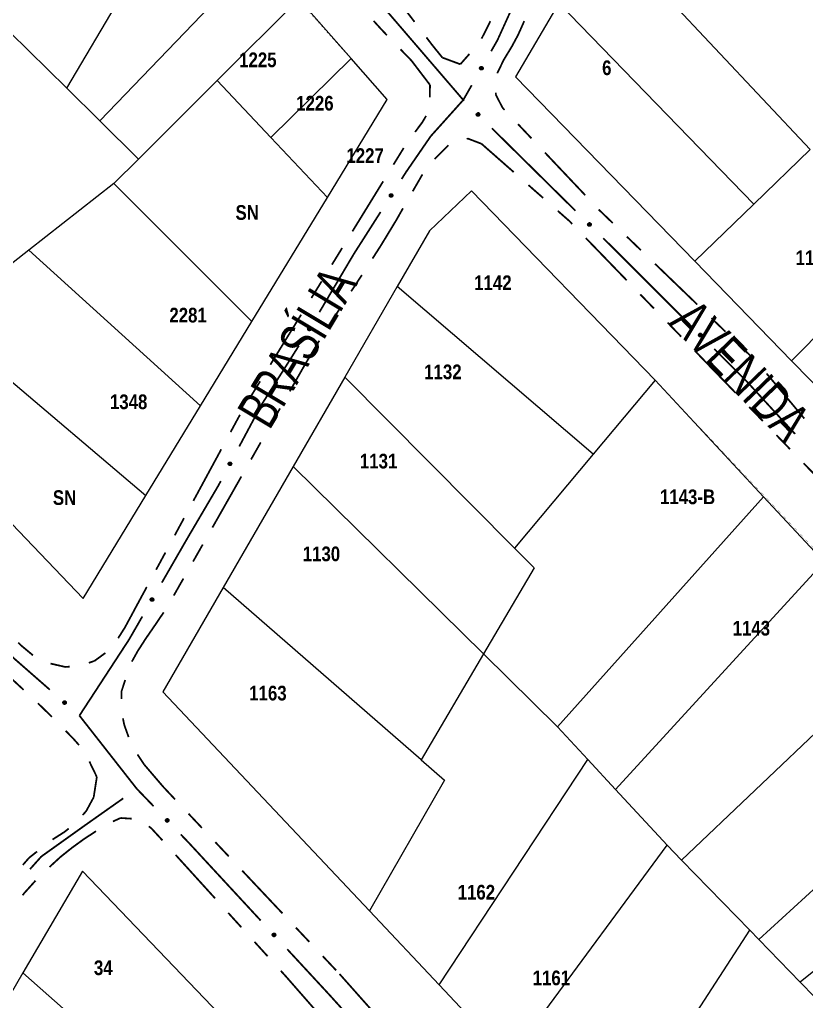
# Model space of a CAD drawing. Extents: x 201549 to 203722, y 4857623 to 4859778.
# Drawn here: x 202546.8 to 202627.1, y 4859355.8 to 4859456.1 of the extents above; entities that cross this region are included whole.
import ezdxf
from ezdxf.enums import TextEntityAlignment as Align

# ---------------------------------------------------------------- set-up
doc = ezdxf.new("R2010")
doc.units = 0
doc.header["$LTSCALE"] = 1.5
doc.header["$MEASUREMENT"] = 0
for name, color, linetype in [('CD-MALHA-LOTES', 40, 'CONTINUOUS'), ('RU-QUADRAS', 6, 'CONTINUOUS'), ('SV-EIXO-RUA-N-PAV', 6, 'CONTINUOUS'), ('SV-RUA-NAO-PAV-S-GUIA-C-GUIA', 7, 'CONTINUOUS'), ('SV-TXT-RUA-N-PAV-S-GUIA-C-GUIA', 7, 'CONTINUOUS'), ('Th_NmrPort', 1, 'CONTINUOUS')]:
    doc.layers.add(name, color=color, linetype=linetype)
doc.styles.add('ARIAL', font='ARIAL.TTF')
doc.styles.get("Standard").update_dxf_attribs({"font": 'swisscbo.ttf'})

msp = doc.modelspace()

# ---------------------------------------------------------------- linework, layer by layer
at = {"layer": 'CD-MALHA-LOTES', "linetype": 'Continuous'}
for p, q in [((202551.57, 4859449.07), (202564.22, 4859470.5)), ((202627.54, 4859442.81), (202606.31, 4859465.39)), ((202554.95, 4859445.74), (202571.29, 4859462.76)), ((202566.93, 4859449.85), (202575.29, 4859458.2)), ((202580.62, 4859452.13), (202575.29, 4859458.2)), ((202601.83, 4859457.76), (202597.42, 4859450.25)), ((202601.83, 4859457.76), (202621.77, 4859437.23)), ((202545.74, 4859454.82), (202551.57, 4859449.07)), ((202572.41, 4859444.05), (202580.62, 4859452.13)), ((202584.31, 4859447.92), (202580.62, 4859452.13)), ((202558.91, 4859441.84), (202566.93, 4859449.85)), ((202566.93, 4859449.85), (202572.41, 4859444.05)), ((202597.42, 4859450.25), (202615.73, 4859431.4)), ((202551.57, 4859449.07), (202554.95, 4859445.74)), ((202578.21, 4859437.91), (202584.31, 4859447.92)), ((202554.95, 4859445.74), (202558.91, 4859441.84)), ((202572.41, 4859444.05), (202578.21, 4859437.91)), ((202621.77, 4859437.23), (202627.54, 4859442.81)), ((202647.58, 4859443.6), (202625.63, 4859421.21)), ((202558.91, 4859441.84), (202556.37, 4859439.35)), ((202556.37, 4859439.35), (202547.69, 4859432.53)), ((202556.37, 4859439.35), (202570.49, 4859425.23)), ((202570.49, 4859425.23), (202578.21, 4859437.91)), ((202592.91, 4859438.6), (202588.62, 4859434.5)), ((202611.7, 4859419.25), (202592.91, 4859438.6)), ((202615.73, 4859431.4), (202621.77, 4859437.23)), ((202588.62, 4859434.5), (202585.33, 4859428.81)), ((202547.69, 4859432.53), (202538.56, 4859425.34)), ((202547.69, 4859432.53), (202565.23, 4859416.6)), ((202615.73, 4859431.4), (202625.63, 4859421.21)), ((202585.33, 4859428.81), (202579.98, 4859419.56)), ((202605.35, 4859411.66), (202585.33, 4859428.81)), ((202538.56, 4859425.34), (202559.65, 4859407.45)), ((202565.23, 4859416.6), (202570.49, 4859425.23)), ((202625.63, 4859421.21), (202634.43, 4859412.16)), ((202531.42, 4859419.72), (202553.24, 4859396.93)), ((202579.98, 4859419.56), (202574.7, 4859410.43)), ((202597.32, 4859402.07), (202579.98, 4859419.56)), ((202611.7, 4859419.25), (202605.35, 4859411.66)), ((202622.76, 4859407.33), (202611.7, 4859419.25)), ((202559.65, 4859407.45), (202565.23, 4859416.6)), ((202605.35, 4859411.66), (202597.32, 4859402.07)), ((202574.7, 4859410.43), (202567.55, 4859398.06)), ((202594.14, 4859391.26), (202574.7, 4859410.43)), ((202553.24, 4859396.93), (202559.65, 4859407.45)), ((202601.7, 4859383.81), (202622.76, 4859407.33)), ((202628.95, 4859400.67), (202622.76, 4859407.33)), ((202597.32, 4859402.07), (202599.31, 4859400.06)), ((202607.64, 4859377.41), (202628.95, 4859400.67)), ((202599.31, 4859400.06), (202594.14, 4859391.26)), ((202567.55, 4859398.06), (202561.38, 4859387.4)), ((202587.79, 4859380.45), (202567.55, 4859398.06)), ((202637.13, 4859391.85), (202614.39, 4859370.19)), ((202594.14, 4859391.26), (202587.79, 4859380.45)), ((202594.14, 4859391.26), (202601.7, 4859383.81)), ((202561.38, 4859387.4), (202582.5, 4859365)), ((202601.7, 4859383.81), (202604.81, 4859380.46)), ((202645.28, 4859383.09), (202622.27, 4859362.08)), ((202587.79, 4859380.45), (202590.17, 4859378.37)), ((202589.62, 4859357.44), (202604.81, 4859380.46)), ((202604.81, 4859380.46), (202607.64, 4859377.41)), ((202590.17, 4859378.37), (202582.5, 4859365)), ((202612.92, 4859371.71), (202607.64, 4859377.41)), ((202650.86, 4859377.55), (202626.52, 4859357.7)), ((202596.78, 4859349.85), (202612.92, 4859371.71)), ((202614.39, 4859370.19), (202612.92, 4859371.71)), ((202621.36, 4859363.02), (202614.39, 4859370.19)), ((202553.18, 4859369.07), (202547.09, 4859358.66)), ((202567.94, 4859353.64), (202553.18, 4859369.07)), ((202582.5, 4859365), (202589.62, 4859357.44)), ((202606.29, 4859339.75), (202621.36, 4859363.02)), ((202621.36, 4859363.02), (202622.27, 4859362.08)), ((202622.27, 4859362.08), (202626.52, 4859357.7)), ((202547.09, 4859358.66), (202543.45, 4859352.42)), ((202547.09, 4859358.66), (202562.01, 4859345.47)), ((202626.52, 4859357.7), (202630.57, 4859353.53)), ((202589.62, 4859357.44), (202596.78, 4859349.85))]:
    msp.add_line(p, q, dxfattribs=at)
at = {"layer": 'RU-QUADRAS', "linetype": 'Continuous'}
for points in [[(202436.06, 4859513.09, 0.01, 0.01, 0), (202441.02, 4859521.42, 0.01, 0.01, 0), (202441.86, 4859520.97, 0.01, 0.01, 0), (202468.84, 4859570.54, 0.01, 0.01, 0), (202499.09, 4859541.53, 0.01, 0.01, 0), (202498.36, 4859540.61, 0.01, 0.01, -0.0290950236), (202525.34, 4859513.79, 0.01, 0.01, 0), (202584.31, 4859447.92, 0.01, 0.01, 0), (202553.24, 4859396.93, 0.01, 0.01, 0), (202488.43, 4859464.65, 0.01, 0.01, 0), (202479.38, 4859474.86, 0.01, 0.01, 0), (202477.02, 4859472.58, 0.01, 0.01, 0), (202473.99, 4859474.54, 0.01, 0.01, 0), (202475.85, 4859477.34, 0.01, 0.01, 0), (202469.74, 4859485.1, 0.01, 0.01, 0), (202466.68, 4859485.1, 0.01, 0.01, 0)], [(202597.42, 4859450.25, 0.01, 0.01, 0), (202614.49, 4859479.76, 0.01, 0.01, 0), (202633.37, 4859509.04, 0.01, 0.01, 0), (202664.16, 4859477.78, 0.01, 0.01, 0), (202665.69, 4859479.06, 0.01, 0.01, 0), (202670.97, 4859472.75, 0.01, 0.01, 0), (202669.68, 4859471.25, 0.01, 0.01, 0), (202711.47, 4859424.63, 0.01, 0.01, 0), (202713.7, 4859426.72, 0.01, 0.01, 0), (202740.67, 4859396.85, 0.01, 0.01, 0), (202717.17, 4859357.35, 0.01, 0.01, 0), (202707.07, 4859337.4, 0.01, 0.01, 0)], [(202561.38, 4859387.4, 0.01, 0.01, 0), (202588.62, 4859434.5, 0.01, 0.01, 0), (202592.91, 4859438.6, 0.01, 0.01, -0.0112985702), (202645.13, 4859383.24, 0.01, 0.01, 0), (202663.34, 4859365.16, 0.01, 0.01, 0.0186542457), (202699.28, 4859327.39, 0.01, 0.01, -0.0265946631), (202666.45, 4859269.75, 0.01, 0.01, 0), (202638.24, 4859301.61, 0.01, 0.01, 0), (202636.98, 4859300.15, 0.01, 0.01, 0), (202633.62, 4859303.88, 0.01, 0.01, 0), (202634.74, 4859305.18, 0.01, 0.01, 0), (202605.27, 4859338.17, 0.01, 0.01, 0), (202606.29, 4859339.75, 0.01, 0.01, 0)], [(202520.07, 4859317.59, 0.01, 0.01, 0), (202528.45, 4859326.83, 0.01, 0.01, 0), (202553.18, 4859369.07, 0.01, 0.01, -0.0062454547), (202659.68, 4859256.08, 0.01, 0.01, 0), (202644.76, 4859232.94, 0.01, 0.01, 0), (202641.02, 4859224.22, 0.01, 0.01, 0), (202629.65, 4859204.84, 0.01, 0.01, -0.0097152506), (202584.4, 4859251.71, 0.01, 0.01, 0)]]:
    msp.add_lwpolyline(points, format="xyseb", close=True, dxfattribs=at)
at = {"layer": 'SV-EIXO-RUA-N-PAV', "const_width": 0.18}
for points in [[(202595.571822, 4859453.98883), (202599.58631, 4859462.820705)], [(202592.079705, 4859447.875314), (202584.334771, 4859456.889002)], [(202595.423741, 4859453.729592), (202595.571822, 4859453.98883)], [(202594.927744, 4859452.861268), (202595.423741, 4859453.729592)], [(202592.079705, 4859447.875314), (202592.943754, 4859449.387972)], [(202591.907413, 4859447.683332), (202592.079705, 4859447.875314)], [(202592.162201, 4859447.79383), (202592.079705, 4859447.875314)], [(202588.75242, 4859444.167767), (202591.907413, 4859447.683332)], [(202603.545534, 4859436.550177), (202595.008034, 4859444.982917)], [(202586.233189, 4859440.507753), (202588.595753, 4859443.940156)], [(202588.595753, 4859443.940156), (202588.75242, 4859444.167767)], [(202585.785472, 4859439.805189), (202586.233189, 4859440.507753)], [(202580.896758, 4859432.133756), (202583.635813, 4859436.431917)], [(202608.024921, 4859432.125754), (202606.391367, 4859433.739264)], [(202580.436701, 4859431.356419), (202580.896758, 4859432.133756)], [(202608.522679, 4859431.627997), (202608.024921, 4859432.125754)], [(202577.380776, 4859426.192959), (202580.436701, 4859431.356419)], [(202614.88664, 4859425.264036), (202608.522679, 4859431.627997)], [(202571.459871, 4859416.720174), (202575.29417, 4859422.78084)], [(202621.103287, 4859419.047388), (202617.715067, 4859422.435608)], [(202621.244316, 4859418.894047), (202621.103287, 4859419.047388)], [(202625.982897, 4859413.741781), (202621.244316, 4859418.894047)], [(202571.07009, 4859415.989336), (202571.459871, 4859416.720174)], [(202569.187737, 4859412.459924), (202571.07009, 4859415.989336)], [(202567.05599, 4859408.462898), (202567.305385, 4859408.930512)], [(202563.910361, 4859403.115329), (202566.817672, 4859408.057757)], [(202566.817672, 4859408.057757), (202567.05599, 4859408.462898)], [(202561.282871, 4859398.551793), (202563.777693, 4859402.884905)], [(202563.777693, 4859402.884905), (202563.910361, 4859403.115329)], [(202557.933666, 4859392.734753), (202559.287013, 4859395.085303)], [(202557.776491, 4859392.493795), (202557.933666, 4859392.734753)], [(202552.859455, 4859384.955708), (202557.776491, 4859392.493795)], [(202545.474845, 4859391.417242), (202549.8382, 4859387.599306)], [(202552.848507, 4859384.965288), (202552.859455, 4859384.955708)], [(202552.859455, 4859384.955708), (202558.402455, 4859377.883685)], [(202558.402455, 4859377.883685), (202558.720073, 4859377.478452)], [(202558.720073, 4859377.478452), (202560.4436, 4859375.688115)], [(202553.372504, 4859373.703698), (202557.332743, 4859376.499161)], [(202548.968623, 4859370.558069), (202553.248397, 4859373.61505)], [(202553.248397, 4859373.61505), (202553.372504, 4859373.703698)], [(202563.217748, 4859372.806431), (202563.911285, 4859372.08601)], [(202563.911285, 4859372.08601), (202564.024646, 4859371.968255)], [(202564.024646, 4859371.968255), (202571.381963, 4859364.012086)], [(202548.475158, 4859370.005858), (202548.968623, 4859370.558069)], [(202547.808827, 4859369.260202), (202548.475158, 4859370.005858)], [(202574.097706, 4859361.075295), (202578.17132, 4859356.670108)], [(202578.17132, 4859356.670108), (202578.351429, 4859356.475338)], [(202578.351429, 4859356.475338), (202582.198534, 4859352.222484)]]:
    msp.add_lwpolyline(points, dxfattribs=at)
at = {"layer": 'SV-EIXO-RUA-N-PAV'}
for points in [[(202593.768898, 4859451.054458), (202593.755355, 4859451.101454), (202593.753325, 4859451.144614), (202593.761993, 4859451.181099), (202593.778059, 4859451.211343), (202593.79798, 4859451.240432), (202593.824536, 4859451.265329), (202593.86013, 4859451.286433), (202593.907178, 4859451.30035), (202593.951528, 4859451.299524), (202593.987752, 4859451.292939), (202594.020253, 4859451.278002), (202594.048188, 4859451.258176), (202594.073137, 4859451.229737), (202594.094172, 4859451.193456), (202594.107021, 4859451.145809), (202594.108721, 4859451.103482), (202594.09941, 4859451.068413), (202594.084187, 4859451.035834), (202594.063492, 4859451.006379), (202594.037284, 4859450.98209), (202594.000717, 4859450.960977), (202593.953521, 4859450.948919), (202593.911325, 4859450.946741), (202593.876134, 4859450.955557), (202593.844397, 4859450.971267), (202593.814978, 4859450.990893), (202593.788839, 4859451.016545), (202593.768898, 4859451.054458)], [(202593.609983, 4859446.209087), (202593.561085, 4859446.208093), (202593.518856, 4859446.217237), (202593.48583, 4859446.235001), (202593.460739, 4859446.258308), (202593.437755, 4859446.285044), (202593.42053, 4859446.317111), (202593.409295, 4859446.356938), (202593.407953, 4859446.405982), (202593.420163, 4859446.448626), (202593.435847, 4859446.481937), (202593.458644, 4859446.5095), (202593.48499, 4859446.531392), (202593.518892, 4859446.548183), (202593.559363, 4859446.559174), (202593.608712, 4859446.55933), (202593.650051, 4859446.550082), (202593.681544, 4859446.532061), (202593.709109, 4859446.508967), (202593.732247, 4859446.48139), (202593.748974, 4859446.449815), (202593.759967, 4859446.409046), (202593.759475, 4859446.360337), (202593.750722, 4859446.319001), (202593.733148, 4859446.287263), (202593.709801, 4859446.260637), (202593.683265, 4859446.237259), (202593.651751, 4859446.218601), (202593.609983, 4859446.209087)], [(202584.540593, 4859438.056543), (202584.529339, 4859438.104139), (202584.529399, 4859438.147347), (202584.539821, 4859438.18337), (202584.557331, 4859438.212801), (202584.578636, 4859438.240893), (202584.606365, 4859438.264476), (202584.642938, 4859438.283834), (202584.690604, 4859438.295459), (202584.734862, 4859438.292489), (202584.770726, 4859438.28416), (202584.802466, 4859438.267669), (202584.829409, 4859438.246515), (202584.852953, 4859438.216902), (202584.872209, 4859438.179646), (202584.882738, 4859438.131434), (202584.882389, 4859438.089074), (202584.871393, 4859438.054496), (202584.854612, 4859438.022691), (202584.832517, 4859437.994272), (202584.805165, 4859437.971279), (202584.76762, 4859437.95196), (202584.719896, 4859437.942198), (202584.677644, 4859437.942064), (202584.64292, 4859437.952571), (202584.61198, 4859437.969798), (202584.583544, 4859437.990824), (202584.558677, 4859438.01771), (202584.540593, 4859438.056543)], [(202604.993316, 4859434.965434), (202604.944418, 4859434.964439), (202604.902189, 4859434.973583), (202604.869163, 4859434.991347), (202604.844072, 4859435.014655), (202604.821088, 4859435.041391), (202604.803862, 4859435.073458), (202604.792628, 4859435.113285), (202604.791286, 4859435.162329), (202604.803496, 4859435.204973), (202604.819179, 4859435.238284), (202604.841976, 4859435.265846), (202604.868323, 4859435.287739), (202604.902225, 4859435.30453), (202604.942696, 4859435.315521), (202604.992045, 4859435.315677), (202605.033384, 4859435.306429), (202605.064877, 4859435.288408), (202605.092442, 4859435.265314), (202605.115579, 4859435.237737), (202605.132307, 4859435.206162), (202605.143299, 4859435.165393), (202605.142808, 4859435.116684), (202605.134055, 4859435.075348), (202605.116481, 4859435.04361), (202605.093133, 4859435.016984), (202605.066598, 4859434.993606), (202605.035084, 4859434.974948), (202604.993316, 4859434.965434)], [(202576.194222, 4859424.404224), (202576.181404, 4859424.451423), (202576.180039, 4859424.494609), (202576.189268, 4859424.530956), (202576.205799, 4859424.560948), (202576.226166, 4859424.589727), (202576.253102, 4859424.614212), (202576.289018, 4859424.634765), (202576.336274, 4859424.647955), (202576.380606, 4859424.646445), (202576.416725, 4859424.639304), (202576.448992, 4859424.623867), (202576.476617, 4859424.603613), (202576.501125, 4859424.574792), (202576.521598, 4859424.538192), (202576.533712, 4859424.490353), (202576.534759, 4859424.448005), (202576.524909, 4859424.413083), (202576.509185, 4859424.380742), (202576.48804, 4859424.35161), (202576.46146, 4859424.327728), (202576.424572, 4859424.307181), (202576.377196, 4859424.295851), (202576.334971, 4859424.294324), (202576.29992, 4859424.303681), (202576.268429, 4859424.319878), (202576.239316, 4859424.339956), (202576.213576, 4859424.366008), (202576.194222, 4859424.404224)], [(202616.324612, 4859423.670386), (202616.275708, 4859423.669693), (202616.233537, 4859423.679097), (202616.200621, 4859423.697065), (202616.175674, 4859423.720527), (202616.152856, 4859423.747404), (202616.135829, 4859423.779577), (202616.12484, 4859423.819472), (202616.123801, 4859423.868524), (202616.136274, 4859423.911092), (202616.152163, 4859423.944305), (202616.17513, 4859423.971726), (202616.201611, 4859423.993456), (202616.235615, 4859424.010037), (202616.276154, 4859424.020778), (202616.325503, 4859424.02063), (202616.366784, 4859424.011126), (202616.398165, 4859423.992911), (202616.425587, 4859423.969648), (202616.448554, 4859423.941929), (202616.465086, 4859423.910251), (202616.475827, 4859423.869415), (202616.475035, 4859423.82071), (202616.466026, 4859423.779429), (202616.448257, 4859423.7478), (202616.424745, 4859423.721319), (202616.398066, 4859423.698104), (202616.366437, 4859423.679642), (202616.324612, 4859423.670386)], [(202568.081817, 4859410.620244), (202568.066915, 4859410.666827), (202568.063633, 4859410.70991), (202568.071238, 4859410.746631), (202568.08642, 4859410.777328), (202568.105489, 4859410.806983), (202568.131311, 4859410.832641), (202568.166278, 4859410.854769), (202568.212902, 4859410.870045), (202568.257257, 4859410.870506), (202568.293657, 4859410.864976), (202568.326578, 4859410.850989), (202568.355076, 4859410.831982), (202568.38084, 4859410.804278), (202568.402919, 4859410.768623), (202568.417146, 4859410.721369), (202568.420073, 4859410.67911), (202568.411784, 4859410.643785), (202568.397513, 4859410.610778), (202568.377682, 4859410.580735), (202568.35219, 4859410.555696), (202568.316251, 4859410.533531), (202568.269425, 4859410.520107), (202568.22731, 4859410.516706), (202568.191877, 4859410.524496), (202568.159698, 4859410.539279), (202568.129721, 4859410.558043), (202568.10285, 4859410.582926), (202568.081817, 4859410.620244)], [(202560.117852, 4859396.748958), (202560.104469, 4859396.795999), (202560.102587, 4859396.839166), (202560.11138, 4859396.875621), (202560.127549, 4859396.90581), (202560.14757, 4859396.934831), (202560.174211, 4859396.959637), (202560.209877, 4859396.980619), (202560.256972, 4859396.994375), (202560.301319, 4859396.993397), (202560.337521, 4859396.986689), (202560.36997, 4859396.971641), (202560.397837, 4859396.951719), (202560.422689, 4859396.923194), (202560.443599, 4859396.886842), (202560.456285, 4859396.839151), (202560.45784, 4859396.796819), (202560.44841, 4859396.761781), (202560.433075, 4859396.729255), (202560.41228, 4859396.699872), (202560.385989, 4859396.675672), (202560.34935, 4859396.654685), (202560.302113, 4859396.642787), (202560.25991, 4859396.640754), (202560.224749, 4859396.64969), (202560.193066, 4859396.665508), (202560.163714, 4859396.685235), (202560.137663, 4859396.710977), (202560.117852, 4859396.748958)], [(202551.307711, 4859386.459755), (202551.35646, 4859386.4637), (202551.399164, 4859386.457121), (202551.433202, 4859386.441383), (202551.459655, 4859386.419633), (202551.48421, 4859386.394333), (202551.50334, 4859386.363363), (202551.516958, 4859386.324288), (202551.521258, 4859386.275414), (202551.511643, 4859386.23211), (202551.497999, 4859386.197914), (202551.476907, 4859386.169026), (202551.45193, 4859386.145583), (202551.419104, 4859386.126776), (202551.37937, 4859386.113362), (202551.33012, 4859386.110228), (202551.288298, 4859386.116964), (202551.255775, 4859386.133051), (202551.226867, 4859386.15444), (202551.202107, 4859386.180569), (202551.183504, 4859386.211078), (202551.170071, 4859386.251108), (202551.167621, 4859386.299758), (202551.173864, 4859386.341547), (202551.18949, 4859386.374288), (202551.211188, 4859386.402274), (202551.236263, 4859386.427212), (202551.266594, 4859386.447738), (202551.307711, 4859386.459755)], [(202561.810331, 4859374.427129), (202561.859238, 4859374.426892), (202561.901224, 4859374.416687), (202561.933792, 4859374.398097), (202561.958288, 4859374.374166), (202561.980592, 4859374.34686), (202561.997004, 4859374.314368), (202562.007232, 4859374.274272), (202562.007339, 4859374.225209), (202561.994059, 4859374.182886), (202561.977541, 4859374.149981), (202561.954058, 4859374.123001), (202561.927168, 4859374.101779), (202561.892854, 4859374.085847), (202561.852119, 4859374.075878), (202561.802782, 4859374.076965), (202561.761689, 4859374.087251), (202561.730659, 4859374.10606), (202561.703685, 4859374.129841), (202561.681249, 4859374.157991), (202561.665322, 4859374.189978), (202561.65536, 4859374.23101), (202561.657077, 4859374.279692), (202561.666869, 4859374.320794), (202561.685237, 4859374.352079), (202561.709247, 4859374.378109), (202561.736363, 4859374.400812), (202561.768337, 4859374.418669), (202561.810331, 4859374.427129)], [(202572.723106, 4859362.723918), (202572.771999, 4859362.7227), (202572.813771, 4859362.711654), (202572.84596, 4859362.692414), (202572.869971, 4859362.667996), (202572.891721, 4859362.640247), (202572.907478, 4859362.607433), (202572.916899, 4859362.567139), (202572.916021, 4859362.518084), (202572.901894, 4859362.476036), (202572.88472, 4859362.44347), (202572.860699, 4859362.416966), (202572.833389, 4859362.396288), (202572.798762, 4859362.381048), (202572.757835, 4859362.3719), (202572.708529, 4859362.373976), (202572.667651, 4859362.385086), (202572.637006, 4859362.404513), (202572.610514, 4859362.428831), (202572.588648, 4859362.457426), (202572.573366, 4859362.489726), (202572.564229, 4859362.53095), (202572.566924, 4859362.579587), (202572.577538, 4859362.620484), (202572.59653, 4859362.651395), (202572.621059, 4859362.676937), (202572.648624, 4859362.699091), (202572.680951, 4859362.716304), (202572.723106, 4859362.723918)]]:
    msp.add_lwpolyline(points, close=True, dxfattribs=at)
for points in [[(202593.753325, 4859451.144614), (202593.79798, 4859451.240432)], [(202593.754091, 4859451.126052), (202593.807724, 4859451.244704)], [(202593.755355, 4859451.101454), (202593.824536, 4859451.265329)], [(202593.762561, 4859451.080357), (202593.839031, 4859451.26925)], [(202593.768898, 4859451.054458), (202593.86013, 4859451.286433)], [(202593.780847, 4859451.03534), (202593.88354, 4859451.289398)], [(202593.788839, 4859451.016545), (202593.907178, 4859451.30035)], [(202593.804377, 4859451.007756), (202593.926697, 4859451.296175)], [(202593.814978, 4859450.990893), (202593.951528, 4859451.299524)], [(202593.830615, 4859450.984912), (202593.965625, 4859451.292796)], [(202593.844397, 4859450.971267), (202593.987752, 4859451.292939)], [(202593.861929, 4859450.965454), (202594.005399, 4859451.282648)], [(202593.876134, 4859450.955557), (202594.020253, 4859451.278002)], [(202593.896119, 4859450.953781), (202594.033159, 4859451.26522)], [(202593.911325, 4859450.946741), (202594.048188, 4859451.258176)], [(202593.93437, 4859450.949217), (202594.059227, 4859451.239329)], [(202593.953521, 4859450.948919), (202594.073137, 4859451.229737)], [(202593.977696, 4859450.959041), (202594.082589, 4859451.208699)], [(202594.000717, 4859450.960977), (202594.094172, 4859451.193456)], [(202594.019666, 4859450.977496), (202594.097152, 4859451.162666)], [(202594.037284, 4859450.98209), (202594.107021, 4859451.145809)], [(202594.051989, 4859450.998319), (202594.105113, 4859451.118832)], [(202594.063492, 4859451.006379), (202594.108721, 4859451.103482)], [(202593.651751, 4859446.218601), (202593.407953, 4859446.405982)], [(202593.609983, 4859446.209087), (202593.409295, 4859446.356938)], [(202593.631533, 4859446.215715), (202593.412453, 4859446.380322)], [(202593.664242, 4859446.231355), (202593.41701, 4859446.42377)], [(202593.683265, 4859446.237259), (202593.420163, 4859446.448626)], [(202593.583326, 4859446.209628), (202593.42047, 4859446.332127)], [(202593.561085, 4859446.208093), (202593.42053, 4859446.317111)], [(202593.693068, 4859446.25083), (202593.430291, 4859446.460517)], [(202593.709801, 4859446.260637), (202593.435847, 4859446.481937)], [(202593.53699, 4859446.213201), (202593.436134, 4859446.295558)], [(202593.518856, 4859446.217237), (202593.437755, 4859446.285044)], [(202593.719929, 4859446.276083), (202593.450332, 4859446.496341)], [(202593.733148, 4859446.287263), (202593.458644, 4859446.5095)], [(202593.740006, 4859446.306118), (202593.474317, 4859446.518682)], [(202593.750722, 4859446.319001), (202593.48499, 4859446.531392)], [(202593.754259, 4859446.341907), (202593.506043, 4859446.53721)], [(202593.759475, 4859446.360337), (202593.518892, 4859446.548183)], [(202593.755914, 4859446.386302), (202593.541653, 4859446.551903)], [(202593.759967, 4859446.409046), (202593.559363, 4859446.559174)], [(202593.74888, 4859446.431608), (202593.589884, 4859446.554131)], [(202593.748974, 4859446.449815), (202593.608712, 4859446.55933)], [(202593.737076, 4859446.4682), (202593.63429, 4859446.550546)], [(202593.732247, 4859446.48139), (202593.650051, 4859446.550082)], [(202584.529267, 4859438.12877), (202584.588575, 4859438.244689)], [(202584.529339, 4859438.104139), (202584.606365, 4859438.264476)], [(202584.529399, 4859438.147347), (202584.578636, 4859438.240893)], [(202584.535516, 4859438.082718), (202584.621032, 4859438.267692)], [(202584.540593, 4859438.056543), (202584.642938, 4859438.283834)], [(202584.551604, 4859438.036869), (202584.666464, 4859438.285663)], [(202584.558677, 4859438.01771), (202584.690604, 4859438.295459)], [(202584.573772, 4859438.00818), (202584.709898, 4859438.290345)], [(202584.583544, 4859437.990824), (202584.734862, 4859438.292489)], [(202584.598874, 4859437.984094), (202584.748617, 4859438.285088)], [(202584.61198, 4859437.969798), (202584.770726, 4859438.28416)], [(202584.62921, 4859437.963143), (202584.787854, 4859438.273027)], [(202584.64292, 4859437.952571), (202584.802466, 4859438.267669)], [(202584.662795, 4859437.949831), (202584.814739, 4859438.254277)], [(202584.677644, 4859437.942064), (202584.829409, 4859438.246515)], [(202584.700781, 4859437.943423), (202584.839524, 4859438.227156)], [(202584.719896, 4859437.942198), (202584.852953, 4859438.216902)], [(202584.744531, 4859437.951139), (202584.861377, 4859438.195432)], [(202584.76762, 4859437.95196), (202584.872209, 4859438.179646)], [(202584.787345, 4859437.967542), (202584.873696, 4859438.148748)], [(202584.805165, 4859437.971279), (202584.882738, 4859438.131434)], [(202584.820637, 4859437.986777), (202584.879528, 4859438.10458)], [(202584.832517, 4859437.994272), (202584.882389, 4859438.089074)], [(202605.035084, 4859434.974948), (202604.791286, 4859435.162329)], [(202604.993316, 4859434.965434), (202604.792628, 4859435.113285)], [(202605.014865, 4859434.972062), (202604.795786, 4859435.136669)], [(202605.047575, 4859434.987702), (202604.800342, 4859435.180116)], [(202605.066598, 4859434.993606), (202604.803496, 4859435.204973)], [(202604.966659, 4859434.965975), (202604.803803, 4859435.088474)], [(202604.944418, 4859434.964439), (202604.803862, 4859435.073458)], [(202605.076401, 4859435.007177), (202604.813624, 4859435.216864)], [(202605.093133, 4859435.016984), (202604.819179, 4859435.238284)], [(202604.920323, 4859434.969548), (202604.819467, 4859435.051905)], [(202604.902189, 4859434.973583), (202604.821088, 4859435.041391)], [(202605.103262, 4859435.03243), (202604.833665, 4859435.252688)], [(202605.116481, 4859435.04361), (202604.841976, 4859435.265846)], [(202605.123339, 4859435.062465), (202604.857649, 4859435.275029)], [(202605.134055, 4859435.075348), (202604.868323, 4859435.287739)], [(202605.137591, 4859435.098254), (202604.889376, 4859435.293557)], [(202605.142808, 4859435.116684), (202604.902225, 4859435.30453)], [(202605.139247, 4859435.142648), (202604.924986, 4859435.30825)], [(202605.143299, 4859435.165393), (202604.942696, 4859435.315521)], [(202605.132213, 4859435.187954), (202604.973216, 4859435.310478)], [(202605.132307, 4859435.206162), (202604.992045, 4859435.315677)], [(202605.120409, 4859435.224547), (202605.017623, 4859435.306892)], [(202605.115579, 4859435.237737), (202605.033384, 4859435.306429)], [(202576.180039, 4859424.494609), (202576.226166, 4859424.589727)], [(202576.18052, 4859424.476038), (202576.235974, 4859424.593849)], [(202576.181404, 4859424.451423), (202576.253102, 4859424.614212)], [(202576.188284, 4859424.430217), (202576.267656, 4859424.617909)], [(202576.194222, 4859424.404224), (202576.289018, 4859424.634765)], [(202576.205875, 4859424.384923), (202576.31247, 4859424.637369)], [(202576.213576, 4859424.366008), (202576.336274, 4859424.647955)], [(202576.228977, 4859424.35698), (202576.355727, 4859424.64348)], [(202576.239316, 4859424.339956), (202576.380606, 4859424.646445)], [(202576.254859, 4859424.333734), (202576.394597, 4859424.639502)], [(202576.268429, 4859424.319878), (202576.416725, 4859424.639304)], [(202576.285869, 4859424.313796), (202576.434211, 4859424.628741)], [(202576.29992, 4859424.303681), (202576.448992, 4859424.623867)], [(202576.319875, 4859424.301598), (202576.461699, 4859424.610888)], [(202576.334971, 4859424.294324), (202576.476617, 4859424.603613)], [(202576.358051, 4859424.296445), (202576.487365, 4859424.584598)], [(202576.377196, 4859424.295851), (202576.501125, 4859424.574792)], [(202576.401523, 4859424.3056), (202576.510252, 4859424.553612)], [(202576.424572, 4859424.307181), (202576.521598, 4859424.538192)], [(202576.443773, 4859424.323406), (202576.524103, 4859424.50736)], [(202576.46146, 4859424.327728), (202576.533712, 4859424.490353)], [(202576.476413, 4859424.343728), (202576.531389, 4859424.463408)], [(202576.48804, 4859424.35161), (202576.534759, 4859424.448005)], [(202616.366437, 4859423.679642), (202616.123801, 4859423.868524)], [(202616.324612, 4859423.670386), (202616.12484, 4859423.819472)], [(202616.346202, 4859423.67688), (202616.128143, 4859423.842836)], [(202616.379007, 4859423.692318), (202616.132967, 4859423.886255)], [(202616.275708, 4859423.669693), (202616.135829, 4859423.779577)], [(202616.297959, 4859423.671091), (202616.135862, 4859423.794593)], [(202616.398066, 4859423.698104), (202616.136274, 4859423.911092)], [(202616.407953, 4859423.711615), (202616.146475, 4859423.92292)], [(202616.251645, 4859423.67495), (202616.151299, 4859423.757928)], [(202616.424745, 4859423.721319), (202616.152163, 4859423.944305)], [(202616.233537, 4859423.679097), (202616.152856, 4859423.747404)], [(202616.434969, 4859423.736701), (202616.166737, 4859423.95862)], [(202616.448257, 4859423.7478), (202616.17513, 4859423.971726)], [(202616.455231, 4859423.766612), (202616.190859, 4859423.980812)], [(202616.466026, 4859423.779429), (202616.201611, 4859423.993456)], [(202616.469704, 4859423.802312), (202616.222699, 4859423.999144)], [(202616.475035, 4859423.82071), (202616.235615, 4859424.010037)], [(202616.471634, 4859423.846696), (202616.258399, 4859424.013617)], [(202616.475827, 4859423.869415), (202616.276154, 4859424.020778)], [(202616.46488, 4859423.892044), (202616.306642, 4859424.015547)], [(202616.465086, 4859423.910251), (202616.325503, 4859424.02063)], [(202616.453301, 4859423.928709), (202616.351026, 4859424.011687)], [(202616.448554, 4859423.941929), (202616.366784, 4859424.011126)], [(202568.063633, 4859410.70991), (202568.105489, 4859410.806983)], [(202568.064938, 4859410.691378), (202568.115104, 4859410.811537)], [(202568.066915, 4859410.666827), (202568.131311, 4859410.832641)], [(202568.074731, 4859410.645948), (202568.145686, 4859410.836981)], [(202568.081817, 4859410.620244), (202568.166278, 4859410.854769)], [(202568.094316, 4859410.601481), (202568.189591, 4859410.858412)], [(202568.10285, 4859410.582926), (202568.212902, 4859410.870045)], [(202568.118636, 4859410.574591), (202568.232534, 4859410.866439)], [(202568.129721, 4859410.558043), (202568.257257, 4859410.870506)], [(202568.145525, 4859410.552518), (202568.271543, 4859410.864191)], [(202568.159698, 4859410.539279), (202568.293657, 4859410.864976)], [(202568.177391, 4859410.533977), (202568.311596, 4859410.855201)], [(202568.191877, 4859410.524496), (202568.326578, 4859410.850989)], [(202568.211905, 4859410.523301), (202568.339849, 4859410.838586)], [(202568.22731, 4859410.516706), (202568.355076, 4859410.831982)], [(202568.250272, 4859410.51985), (202568.366658, 4859410.813463)], [(202568.269425, 4859410.520107), (202568.38084, 4859410.804278)], [(202568.293295, 4859410.530927), (202568.390899, 4859410.783524)], [(202568.316251, 4859410.533531), (202568.402919, 4859410.768623)], [(202568.334712, 4859410.550592), (202568.406791, 4859410.737933)], [(202568.35219, 4859410.555696), (202568.417146, 4859410.721369)], [(202568.366417, 4859410.572344), (202568.416022, 4859410.694348)], [(202568.377682, 4859410.580735), (202568.420073, 4859410.67911)], [(202560.102587, 4859396.839166), (202560.14757, 4859396.934831)], [(202560.10329, 4859396.820602), (202560.157328, 4859396.93907)], [(202560.104469, 4859396.795999), (202560.174211, 4859396.959637)], [(202560.111604, 4859396.774878), (202560.188719, 4859396.963509)], [(202560.117852, 4859396.748958), (202560.209877, 4859396.980619)], [(202560.129736, 4859396.729798), (202560.233296, 4859396.983504)], [(202560.137663, 4859396.710977), (202560.256972, 4859396.994375)], [(202560.153171, 4859396.702135), (202560.276476, 4859396.990133)], [(202560.163714, 4859396.685235), (202560.301319, 4859396.993397)], [(202560.17933, 4859396.679201), (202560.315392, 4859396.986622)], [(202560.193066, 4859396.665508), (202560.337521, 4859396.986689)], [(202560.210578, 4859396.659635), (202560.355132, 4859396.976337)], [(202560.224749, 4859396.64969), (202560.36997, 4859396.971641)], [(202560.244727, 4859396.647846), (202560.382832, 4859396.958814)], [(202560.25991, 4859396.640754), (202560.397837, 4859396.951719)], [(202560.282962, 4859396.643152), (202560.408812, 4859396.932835)], [(202560.302113, 4859396.642787), (202560.422689, 4859396.923194)], [(202560.326322, 4859396.652827), (202560.432068, 4859396.902125)], [(202560.34935, 4859396.654685), (202560.443599, 4859396.886842)], [(202560.368355, 4859396.671138), (202560.446474, 4859396.856042)], [(202560.385989, 4859396.675672), (202560.456285, 4859396.839151)], [(202560.400749, 4859396.69185), (202560.454285, 4859396.812181)], [(202560.41228, 4859396.699872), (202560.45784, 4859396.796819)], [(202551.167621, 4859386.299758), (202551.419104, 4859386.126776)], [(202551.170071, 4859386.251108), (202551.37937, 4859386.113362)], [(202551.171716, 4859386.31847), (202551.431267, 4859386.138504)], [(202551.172743, 4859386.274056), (202551.396609, 4859386.121689)], [(202551.173864, 4859386.341547), (202551.45193, 4859386.145583)], [(202551.182498, 4859386.229257), (202551.348601, 4859386.116554)], [(202551.183504, 4859386.211078), (202551.33012, 4859386.110228)], [(202551.183782, 4859386.355053), (202551.461817, 4859386.158914)], [(202551.18949, 4859386.374288), (202551.476907, 4859386.169026)], [(202551.19649, 4859386.193444), (202551.304059, 4859386.117453)], [(202551.20201, 4859386.386246), (202551.484409, 4859386.182661)], [(202551.202107, 4859386.180569), (202551.288298, 4859386.116964)], [(202551.211188, 4859386.402274), (202551.497999, 4859386.197914)], [(202551.227297, 4859386.413074), (202551.502252, 4859386.21963)], [(202551.236263, 4859386.427212), (202551.511643, 4859386.23211)], [(202551.254895, 4859386.434254), (202551.513291, 4859386.257112)], [(202551.266594, 4859386.447738), (202551.521258, 4859386.275414)], [(202551.286601, 4859386.451839), (202551.515217, 4859386.300756)], [(202551.307711, 4859386.459755), (202551.516958, 4859386.324288)], [(202551.334352, 4859386.460825), (202551.504306, 4859386.348379)], [(202551.35646, 4859386.4637), (202551.50334, 4859386.363363)], [(202551.38082, 4859386.460055), (202551.486463, 4859386.383935)], [(202551.399164, 4859386.457121), (202551.48421, 4859386.394333)], [(202561.65536, 4859374.23101), (202561.852119, 4859374.075878)], [(202561.657077, 4859374.279692), (202561.892854, 4859374.085847)], [(202561.659984, 4859374.253645), (202561.870007, 4859374.082701)], [(202561.662757, 4859374.297984), (202561.905975, 4859374.096492)], [(202561.665322, 4859374.189978), (202561.802782, 4859374.076965)], [(202561.665874, 4859374.208177), (202561.821735, 4859374.081688)], [(202561.666869, 4859374.320794), (202561.927168, 4859374.101779)], [(202561.676754, 4859374.171298), (202561.777433, 4859374.086391)], [(202561.677906, 4859374.333403), (202561.938158, 4859374.114216)], [(202561.681249, 4859374.157991), (202561.761689, 4859374.087251)], [(202561.685237, 4859374.352079), (202561.954058, 4859374.123001)], [(202561.698733, 4859374.362923), (202561.962698, 4859374.135946)], [(202561.709247, 4859374.378109), (202561.977541, 4859374.149981)], [(202561.726221, 4859374.387491), (202561.983635, 4859374.171254)], [(202561.736363, 4859374.400812), (202561.994059, 4859374.182886)], [(202561.755528, 4859374.406235), (202561.997837, 4859374.207655)], [(202561.768337, 4859374.418669), (202562.007339, 4859374.225209)], [(202561.788621, 4859374.421046), (202562.003486, 4859374.250975)], [(202561.810331, 4859374.427129), (202562.007232, 4859374.274272)], [(202561.836966, 4859374.425917), (202561.996686, 4859374.299356)], [(202561.859238, 4859374.426892), (202561.997004, 4859374.314368)], [(202561.883197, 4859374.421178), (202561.981948, 4859374.336307)], [(202561.901224, 4859374.416687), (202561.980592, 4859374.34686)], [(202572.564229, 4859362.53095), (202572.757835, 4859362.3719)], [(202572.566924, 4859362.579587), (202572.798762, 4859362.381048)], [(202572.569307, 4859362.553488), (202572.775856, 4859362.378362)], [(202572.572969, 4859362.597762), (202572.812094, 4859362.391429)], [(202572.577538, 4859362.620484), (202572.833389, 4859362.396288)], [(202572.588826, 4859362.632869), (202572.844626, 4859362.408503)], [(202572.59653, 4859362.651395), (202572.860699, 4859362.416966)], [(202572.610242, 4859362.661966), (202572.869597, 4859362.429735)], [(202572.621059, 4859362.676937), (202572.88472, 4859362.44347)], [(202572.638217, 4859362.685977), (202572.891238, 4859362.464616)], [(202572.648624, 4859362.699091), (202572.901894, 4859362.476036)], [(202572.667895, 4859362.704129), (202572.906169, 4859362.500725)], [(202572.680951, 4859362.716304), (202572.916021, 4859362.518084)], [(202572.701279, 4859362.718273), (202572.912686, 4859362.543922)], [(202572.723106, 4859362.723918), (202572.916899, 4859362.567139)], [(202572.749711, 4859362.722172), (202572.906858, 4859362.59243)], [(202572.771999, 4859362.7227), (202572.907478, 4859362.607433)], [(202572.795838, 4859362.716506), (202572.892865, 4859362.62967)], [(202572.813771, 4859362.711654), (202572.891721, 4859362.640247)], [(202572.573366, 4859362.489726), (202572.708529, 4859362.373976)], [(202572.574283, 4859362.50791), (202572.727574, 4859362.378319)], [(202572.58442, 4859362.470821), (202572.683375, 4859362.383909)], [(202572.588648, 4859362.457426), (202572.667651, 4859362.385086)]]:
    msp.add_lwpolyline(points, dxfattribs=at)
at = {"layer": 'SV-RUA-NAO-PAV-S-GUIA-C-GUIA', "const_width": 0.18}
for points in [[(202585.886447, 4859457.447926), (202587.100616, 4859455.858652)], [(202583.592516, 4859455.220731), (202582.92178, 4859455.957958)], [(202594.662161, 4859455.5349), (202594.843311, 4859455.93477)], [(202597.676827, 4859454.518475), (202598.312591, 4859455.935056)], [(202583.59478, 4859455.218317), (202583.592516, 4859455.220731)], [(202584.279024, 4859454.489063), (202583.59478, 4859455.218317)], [(202593.950712, 4859454.145441), (202594.406474, 4859455.035543)], [(202594.406474, 4859455.035543), (202594.662161, 4859455.5349)], [(202588.314786, 4859454.269378), (202588.92187, 4859453.474741)], [(202597.027813, 4859453.313579), (202597.464708, 4859454.124676)], [(202597.464708, 4859454.124676), (202597.676827, 4859454.518475)], [(202586.775293, 4859451.914757), (202585.667436, 4859453.049626)], [(202588.92187, 4859453.474741), (202588.944334, 4859453.445337)], [(202588.944334, 4859453.445337), (202589.549293, 4859452.696078)], [(202596.219308, 4859451.985934), (202596.986869, 4859453.246344)], [(202596.986869, 4859453.246344), (202597.027813, 4859453.313579)], [(202587.026272, 4859451.585459), (202586.775293, 4859451.914757)], [(202589.549293, 4859452.696078), (202589.943312, 4859452.208073)], [(202589.943312, 4859452.208073), (202591.230193, 4859451.730085)], [(202591.230193, 4859451.730085), (202591.779795, 4859451.525945)], [(202591.779795, 4859451.525945), (202592.715058, 4859452.586068)], [(202595.991631, 4859451.513684), (202596.219308, 4859451.985934)], [(202588.678826, 4859449.417208), (202587.026272, 4859451.585459)], [(202595.563055, 4859450.624725), (202595.991631, 4859451.513684)], [(202595.562091, 4859450.611637), (202595.563055, 4859450.624725)], [(202588.668902, 4859448.143461), (202588.676693, 4859449.143431)], [(202588.676693, 4859449.143431), (202588.678826, 4859449.417208)], [(202595.401626, 4859448.431279), (202595.415297, 4859448.617031)], [(202595.771892, 4859447.706652), (202595.401626, 4859448.431279)], [(202596.090399, 4859447.083318), (202595.771892, 4859447.706652)], [(202596.296498, 4859446.865312), (202596.090399, 4859447.083318)], [(202587.883203, 4859445.578261), (202588.280581, 4859446.247419)], [(202587.15259, 4859444.599044), (202587.750598, 4859445.400535)], [(202587.750598, 4859445.400535), (202587.883203, 4859445.578261)], [(202599.044434, 4859443.958622), (202597.670466, 4859445.411967)], [(202592.531741, 4859443.937917), (202592.430036, 4859443.906121)], [(202593.366303, 4859443.618946), (202592.531741, 4859443.937917)], [(202584.945889, 4859441.265668), (202585.993804, 4859442.969158)], [(202590.556508, 4859443.251185), (202589.148209, 4859441.831082)], [(202593.946884, 4859443.397047), (202593.366303, 4859443.618946)], [(202594.231052, 4859443.147088), (202593.946884, 4859443.397047)], [(202597.234473, 4859440.505221), (202594.231052, 4859443.147088)], [(202604.540306, 4859438.145241), (202600.418402, 4859442.505277)], [(202587.844288, 4859440.154825), (202586.909742, 4859438.535192)], [(202587.918926, 4859440.261366), (202587.844288, 4859440.154825)], [(202580.754233, 4859434.451711), (202583.897975, 4859439.562179)], [(202600.237894, 4859437.863354), (202598.736184, 4859439.184287)], [(202585.917197, 4859436.798883), (202585.425417, 4859435.928163)], [(202605.998902, 4859436.602379), (202605.914274, 4859436.691896)], [(202585.425417, 4859435.928163), (202585.254282, 4859435.625161)], [(202602.915998, 4859435.507642), (202601.739605, 4859436.54242)], [(202606.630184, 4859435.99387), (202605.998902, 4859436.602379)], [(202607.350157, 4859435.299869), (202606.630184, 4859435.99387)], [(202585.254282, 4859435.625161), (202583.878981, 4859433.357629)], [(202603.21719, 4859435.196194), (202602.915998, 4859435.507642)], [(202608.778568, 4859429.445449), (202604.607534, 4859433.758508)], [(202610.230051, 4859432.523862), (202608.790104, 4859433.911865)], [(202578.658405, 4859431.044732), (202579.706319, 4859432.748221)], [(202583.700433, 4859433.063247), (202582.807724, 4859431.668821)], [(202583.878981, 4859433.357629), (202583.700433, 4859433.063247)], [(202615.989839, 4859426.97185), (202611.669998, 4859431.135859)], [(202581.723867, 4859429.987998), (202581.260499, 4859429.279938)], [(202576.562577, 4859427.637753), (202577.610491, 4859429.341242)], [(202581.260499, 4859429.279938), (202580.626436, 4859428.315982)], [(202611.559257, 4859426.570076), (202610.168913, 4859428.007763)], [(202579.529114, 4859426.643893), (202578.9838, 4859425.805661)], [(202572.370921, 4859420.823795), (202575.514663, 4859425.934264)], [(202578.9838, 4859425.805661), (202578.791758, 4859425.510463)], [(202578.791758, 4859425.510463), (202578.442515, 4859424.96483)], [(202614.339946, 4859423.694704), (202612.949602, 4859425.13239)], [(202618.869733, 4859424.195844), (202617.429786, 4859425.583847)], [(202577.186694, 4859422.973143), (202576.852217, 4859422.421154)], [(202577.374652, 4859423.273807), (202577.186694, 4859422.973143)], [(202621.749627, 4859421.419838), (202620.30968, 4859422.807841)], [(202576.409164, 4859421.689977), (202575.832676, 4859420.700617)], [(202576.852217, 4859422.421154), (202576.409164, 4859421.689977)], [(202619.901325, 4859417.943958), (202615.730291, 4859422.257017)], [(202575.832676, 4859420.700617), (202575.653978, 4859420.393938)], [(202575.601425, 4859420.301549), (202574.347786, 4859418.093898)], [(202575.653978, 4859420.393938), (202575.601425, 4859420.301549)], [(202626.92557, 4859415.323083), (202623.07053, 4859419.920763)], [(202570.275093, 4859417.416817), (202571.323007, 4859419.120306)], [(202568.306463, 4859413.936384), (202569.258106, 4859415.695467)], [(202573.360189, 4859416.354745), (202572.372592, 4859414.615592)], [(202622.682014, 4859415.068586), (202621.291669, 4859416.506272)], [(202625.462703, 4859412.193213), (202624.072358, 4859413.630899)], [(202571.384995, 4859412.876439), (202570.397398, 4859411.137287)], [(202564.49989, 4859406.900049), (202567.35482, 4859412.1773)], [(202631.024081, 4859406.442468), (202626.853048, 4859410.755527)], [(202569.409801, 4859409.398134), (202566.44701, 4859404.180676)], [(202562.596603, 4859403.381882), (202563.548247, 4859405.140966)], [(202560.693317, 4859399.863715), (202561.64496, 4859401.622799)], [(202565.459413, 4859402.441523), (202564.471816, 4859400.70237)], [(202563.484219, 4859398.963218), (202562.496623, 4859397.224065)], [(202558.603093, 4859396), (202559.741673, 4859398.104631)], [(202558.317541, 4859395.464217), (202558.603093, 4859396)], [(202557.494026, 4859393.944753), (202557.841555, 4859394.584768)], [(202557.841555, 4859394.584768), (202558.234901, 4859395.30916)], [(202558.234901, 4859395.30916), (202558.317541, 4859395.464217)], [(202560.907985, 4859394.6806), (202560.542822, 4859394.142016)], [(202561.41487, 4859395.428214), (202560.907985, 4859394.6806)], [(202561.465595, 4859395.510602), (202561.41487, 4859395.428214)], [(202556.814338, 4859392.86991), (202557.348803, 4859393.715101)], [(202557.348803, 4859393.715101), (202557.494026, 4859393.944753)], [(202560.542822, 4859394.142016), (202559.777831, 4859393.030537)], [(202559.656433, 4859392.854155), (202559.229817, 4859392.194153)], [(202559.777831, 4859393.030537), (202559.656433, 4859392.854155)], [(202546.598371, 4859392.422992), (202546.901724, 4859392.124505)], [(202546.901724, 4859392.124505), (202547.343423, 4859391.75727)], [(202547.343423, 4859391.75727), (202548.073057, 4859391.150641)], [(202558.815617, 4859391.553361), (202558.215364, 4859390.471763)], [(202559.229817, 4859392.194153), (202558.815617, 4859391.553361)], [(202548.073057, 4859391.150641), (202548.117271, 4859391.124972)], [(202553.81357, 4859390.345824), (202554.408616, 4859390.553932)], [(202554.408616, 4859390.553932), (202555.51545, 4859391.360625)], [(202549.907328, 4859390.274289), (202550.882336, 4859390.05212)], [(202550.882336, 4859390.05212), (202551.425728, 4859389.928302)], [(202551.425728, 4859389.928302), (202551.867002, 4859389.963559)], [(202547.156216, 4859387.58759), (202545.687581, 4859388.945202)], [(202557.540114, 4859388.593669), (202557.226359, 4859387.644165)], [(202557.226359, 4859387.644165), (202557.165732, 4859387.460692)], [(202557.165732, 4859387.460692), (202557.15611, 4859386.65398)], [(202548.829634, 4859386.014125), (202548.614155, 4859386.218555)], [(202549.333735, 4859385.524168), (202548.829634, 4859386.014125)], [(202549.924797, 4859384.94969), (202549.333735, 4859385.524168)], [(202550.049055, 4859384.825393), (202549.924797, 4859384.94969)], [(202557.308295, 4859384.670297), (202557.437151, 4859384.018528)], [(202557.437151, 4859384.018528), (202557.884643, 4859382.760108)], [(202552.305845, 4859382.521089), (202551.455105, 4859383.403159)], [(202552.818358, 4859381.940392), (202552.305845, 4859382.521089)], [(202558.793282, 4859380.98241), (202559.348691, 4859380.150832)], [(202554.638668, 4859378.687006), (202553.876134, 4859380.264274)], [(202559.348691, 4859380.150832), (202559.49083, 4859379.938017)], [(202559.49083, 4859379.938017), (202561.274447, 4859377.852664)], [(202554.60059, 4859378.441868), (202554.638668, 4859378.687006)], [(202554.315784, 4859376.608362), (202554.60059, 4859378.441868)], [(202561.274447, 4859377.852664), (202561.438622, 4859377.660716)], [(202561.438622, 4859377.660716), (202561.9507, 4859377.11628)], [(202553.558445, 4859375.212093), (202554.246886, 4859376.481338)], [(202554.246886, 4859376.481338), (202554.315784, 4859376.608362)], [(202561.9507, 4859377.11628), (202562.165106, 4859376.888327)], [(202562.165106, 4859376.888327), (202562.636192, 4859376.3882)], [(202553.194886, 4859374.791333), (202553.558445, 4859375.212093)], [(202557.064033, 4859374.493052), (202556.283054, 4859374.136215)], [(202557.205091, 4859374.483802), (202557.064033, 4859374.493052)], [(202558.202947, 4859374.418352), (202557.205091, 4859374.483802)], [(202564.007504, 4859374.932349), (202565.378817, 4859373.476498)], [(202560.21772, 4859373.427644), (202559.950211, 4859373.637133)], [(202550.107992, 4859372.28829), (202550.951548, 4859372.825332)], [(202550.951548, 4859372.825332), (202551.312751, 4859373.055289)], [(202551.312751, 4859373.055289), (202551.761853, 4859373.409227)], [(202553.714952, 4859372.596972), (202553.370127, 4859372.373271)], [(202554.553879, 4859373.141215), (202553.714952, 4859372.596972)], [(202560.664965, 4859372.94198), (202560.21772, 4859373.427644)], [(202561.285668, 4859372.267957), (202560.664965, 4859372.94198)], [(202552.893859, 4859372.026784), (202552.106804, 4859371.454199)], [(202553.370127, 4859372.373271), (202552.893859, 4859372.026784)], [(202561.341918, 4859372.205956), (202561.285668, 4859372.267957)], [(202566.75013, 4859372.020647), (202568.121442, 4859370.564797)], [(202547.715526, 4859370.426295), (202548.528288, 4859371.062305)], [(202550.924005, 4859370.513106), (202549.809177, 4859369.486968)], [(202551.303382, 4859370.814957), (202550.924005, 4859370.513106)], [(202552.106804, 4859371.454199), (202551.303382, 4859370.814957)], [(202566.717321, 4859366.281006), (202562.685769, 4859370.724719)], [(202547.080979, 4859369.695328), (202547.715526, 4859370.426295)], [(202569.492755, 4859369.108946), (202573.606693, 4859364.741393)], [(202548.376478, 4859368.094047), (202547.706588, 4859367.351587)], [(202547.220682, 4859366.813043), (202547.055224, 4859366.593827)], [(202547.706588, 4859367.351587), (202547.220682, 4859366.813043)], [(202569.405023, 4859363.318531), (202568.061172, 4859364.799768)], [(202574.978006, 4859363.285543), (202576.349318, 4859361.829692)], [(202572.092725, 4859360.356055), (202570.748874, 4859361.837293)], [(202577.720631, 4859360.373841), (202579.091944, 4859358.91799)], [(202573.89594, 4859358.368491), (202573.436576, 4859358.874818)], [(202579.442509, 4859358.545814), (202583.427645, 4859354.060427)], [(202574.104379, 4859358.130525), (202573.89594, 4859358.368491)], [(202577.398861, 4859354.369356), (202574.104379, 4859358.130525)]]:
    msp.add_lwpolyline(points, dxfattribs=at)

# ---------------------------------------------------------------- texts
at = {"layer": 'SV-TXT-RUA-N-PAV-S-GUIA-C-GUIA', "style": 'ARIAL', "width": 0.7}
for s, rotation, p in [('BRASÍLIA', 59, (202572.272392, 4859414.044014)), ('AVENIDA', 314, (202613.024947, 4859425.025055))]:
    msp.add_text(s, height=4, rotation=rotation, dxfattribs=at).set_placement(p)
at = {"layer": 'Th_NmrPort', "color": 1}
for s, p in [('1225', (202569.178554, 4859451.977271)), ('6', (202606.268554, 4859451.167271)), ('1226', (202575.008554, 4859447.547271)), ('1227', (202580.138554, 4859442.187271)), ('SN', (202568.808554, 4859436.377271)), ('1137', (202626.038554, 4859431.747271)), ('1142', (202593.198554, 4859429.197271)), ('2281', (202562.048554, 4859425.887271)), ('1132', (202588.088554, 4859420.087271)), ('1348', (202555.978554, 4859417.027271)), ('1131', (202581.518554, 4859410.967271)), ('SN', (202550.148554, 4859407.237271)), ('1143-B', (202612.178554, 4859407.317271)), ('1130', (202575.678554, 4859401.487271)), ('1143', (202619.608554, 4859393.887271)), ('1163', (202570.208554, 4859387.257271)), ('1162', (202591.508554, 4859366.907271)), ('34', (202554.338554, 4859359.187271)), ('1161', (202599.168554, 4859358.147271))]:
    msp.add_text(s, height=1.5, dxfattribs=at).set_placement(p, align=Align.MIDDLE_LEFT)

doc.saveas('drawing.dxf')
